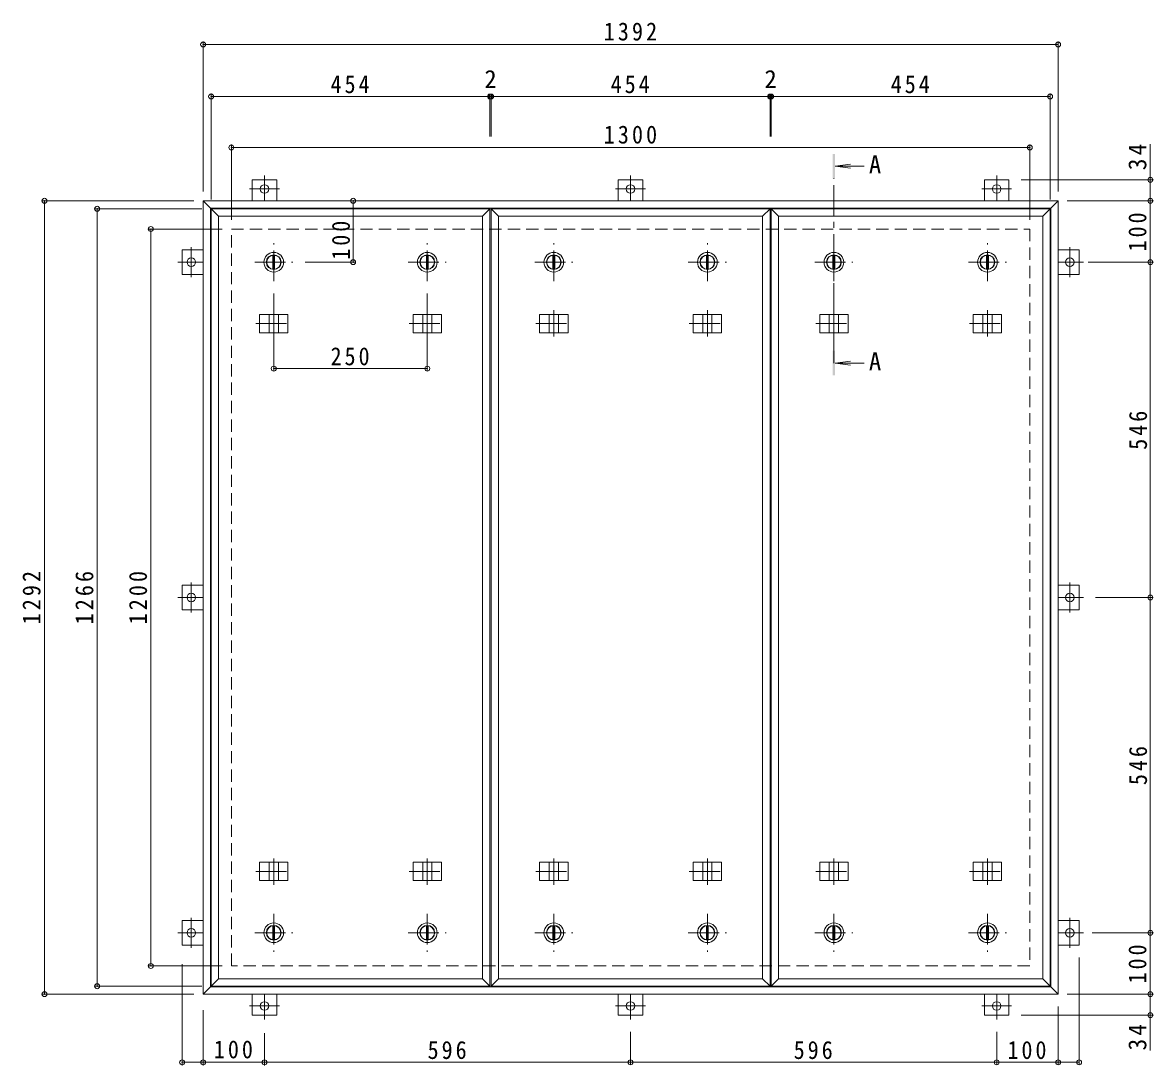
# Model space of a CAD drawing. Units: millimetres at full size, sheet at 1:10. Extents: x -2570 to 2317, y -1961 to 1441.
# Drawn here: x -2094 to -253, y -257 to 1441 of the extents above; entities that cross this region are included whole.
import ezdxf
from ezdxf.enums import TextEntityAlignment as Align

# ---------------------------------------------------------------- set-up
doc = ezdxf.new("R2010")
doc.units = ezdxf.units.MM
doc.header["$LTSCALE"] = 10
doc.header["$PDMODE"] = 32
doc.header["$PDSIZE"] = 8
doc.linetypes.add('CHAIN1', pattern=[8, 5, -1, 1, -1])
doc.linetypes.add('DASHED2', pattern=[3, 2, -1])
for name, color, linetype, lineweight in [('0-1_躯体', 2, 'DASHED2', 9), ('0-2_仕上', 3, 'Continuous', 9), ('0-3_建具', 4, 'Continuous', 9), ('0-5_寸法', 4, 'Continuous', 9), ('0-C', 2, 'Continuous', 9), ('0-E', 3, 'Continuous', 9), ('0-F', 7, 'Continuous', 9)]:
    doc.layers.add(name, color=color, linetype=linetype, lineweight=lineweight)
doc.styles.add('ＭＳ ゴシック', font='')
doc.styles.get('ＭＳ ゴシック').set_extended_font_data('MS Gothic')

msp = doc.modelspace()

# ---------------------------------------------------------------- linework, layer by layer
at = {"layer": '0-1_躯体'}
for p, q in [((-1753.8, 1105.22), (-453.8, 1105.22)), ((-1753.8, -94.78), (-1753.8, 1105.22)), ((-453.8, 1105.22), (-453.8, -94.78)), ((-453.8, -94.78), (-1753.8, -94.78))]:
    msp.add_line(p, q, dxfattribs=at)
at = {"layer": '0-2_仕上'}
for p, q in [((-1786.8, 1138.22), (-1774.8, 1126.22)), ((-1786.8, 1138.22), (-1332.8, 1138.22)), ((-1786.8, -127.78), (-1786.8, 1138.22)), ((-1344.8, 1126.22), (-1774.8, 1126.22)), ((-1774.8, 1126.22), (-1774.8, -115.78)), ((-1344.8, 1126.22), (-1332.8, 1138.22)), ((-1344.8, -115.78), (-1344.8, 1126.22)), ((-1332.8, 1138.22), (-1332.8, -127.78)), ((-1330.8, 1138.22), (-1318.8, 1126.22)), ((-1330.8, 1138.22), (-876.8, 1138.22)), ((-1330.8, -127.78), (-1330.8, 1138.22)), ((-888.8, 1126.22), (-1318.8, 1126.22)), ((-1318.8, 1126.22), (-1318.8, -115.78)), ((-888.8, 1126.22), (-876.8, 1138.22)), ((-888.8, -115.78), (-888.8, 1126.22)), ((-876.8, 1138.22), (-876.8, -127.78)), ((-874.8, 1138.22), (-862.8, 1126.22)), ((-874.8, 1138.22), (-420.8, 1138.22)), ((-874.8, -127.78), (-874.8, 1138.22)), ((-432.8, 1126.22), (-862.8, 1126.22)), ((-862.8, 1126.22), (-862.8, -115.78)), ((-432.8, 1126.22), (-420.8, 1138.22)), ((-432.8, -115.78), (-432.8, 1126.22)), ((-420.8, 1138.22), (-420.8, -127.78)), ((-1774.8, -115.78), (-1786.8, -127.78)), ((-1332.8, -127.78), (-1786.8, -127.78)), ((-1318.8, -115.78), (-1330.8, -127.78)), ((-876.8, -127.78), (-1330.8, -127.78)), ((-862.8, -115.78), (-874.8, -127.78)), ((-420.8, -127.78), (-874.8, -127.78))]:
    msp.add_line(p, q, dxfattribs=at)
for points in [[(-1774.8, -115.78), (-1344.8, -115.78), (-1332.8, -127.78)], [(-1318.8, -115.78), (-888.8, -115.78), (-876.8, -127.78)], [(-862.8, -115.78), (-432.8, -115.78), (-420.8, -127.78)]]:
    msp.add_lwpolyline(points, dxfattribs=at)
at = {"layer": '0-3_建具', "color": 2}
for p, q in [((-1799.8, 1151.22), (-1787.8, 1139.22)), ((-1799.8, 1151.22), (-407.8, 1151.22)), ((-1799.8, -140.78), (-1799.8, 1151.22)), ((-419.8, 1139.22), (-407.8, 1151.22)), ((-407.8, 1151.22), (-407.8, -140.78)), ((-1787.8, 1139.22), (-419.8, 1139.22)), ((-1787.8, -128.78), (-1787.8, 1139.22)), ((-419.8, -128.78), (-419.8, 1139.22)), ((-1787.8, -128.78), (-1799.8, -140.78)), ((-419.8, -128.78), (-1787.8, -128.78)), ((-419.8, -128.78), (-407.8, -140.78)), ((-407.8, -140.78), (-1799.8, -140.78))]:
    msp.add_line(p, q, dxfattribs=at)
at = {"layer": '0-3_建具'}
for p, q in [((-1707.89, 966.22), (-1707.89, 936.22)), ((-1707.89, 966.22), (-1661.71, 966.22)), ((-1692.3, 966.22), (-1692.3, 936.22)), ((-1677.3, 966.22), (-1677.3, 936.22)), ((-1661.71, 966.22), (-1661.71, 936.22)), ((-1457.89, 966.22), (-1457.89, 936.22)), ((-1457.89, 966.22), (-1411.71, 966.22)), ((-1442.3, 966.22), (-1442.3, 936.22)), ((-1427.3, 966.22), (-1427.3, 936.22)), ((-1411.71, 966.22), (-1411.71, 936.22)), ((-1251.89, 966.22), (-1251.89, 936.22)), ((-1251.89, 966.22), (-1205.71, 966.22)), ((-1236.3, 966.22), (-1236.3, 936.22)), ((-1221.3, 966.22), (-1221.3, 936.22)), ((-1205.71, 966.22), (-1205.71, 936.22)), ((-1001.89, 966.22), (-1001.89, 936.22)), ((-1001.89, 966.22), (-955.71, 966.22)), ((-986.3, 966.22), (-986.3, 936.22)), ((-971.3, 966.22), (-971.3, 936.22)), ((-955.71, 966.22), (-955.71, 936.22)), ((-795.89, 966.22), (-795.89, 936.22)), ((-795.89, 966.22), (-749.71, 966.22)), ((-780.3, 966.22), (-780.3, 936.22)), ((-765.3, 966.22), (-765.3, 936.22)), ((-749.71, 966.22), (-749.71, 936.22)), ((-545.89, 966.22), (-545.89, 936.22)), ((-545.89, 966.22), (-499.71, 966.22)), ((-530.3, 966.22), (-530.3, 936.22)), ((-515.3, 966.22), (-515.3, 936.22)), ((-499.71, 966.22), (-499.71, 936.22)), ((-1707.89, 936.22), (-1661.71, 936.22)), ((-1457.89, 936.22), (-1411.71, 936.22)), ((-1251.89, 936.22), (-1205.71, 936.22)), ((-1001.89, 936.22), (-955.71, 936.22)), ((-795.89, 936.22), (-749.71, 936.22)), ((-545.89, 936.22), (-499.71, 936.22)), ((-1707.89, 44.22), (-1707.89, 74.22)), ((-1707.89, 74.22), (-1661.71, 74.22)), ((-1692.3, 44.22), (-1692.3, 74.22)), ((-1677.3, 44.22), (-1677.3, 74.22)), ((-1661.71, 44.22), (-1661.71, 74.22)), ((-1457.89, 44.22), (-1457.89, 74.22)), ((-1457.89, 74.22), (-1411.71, 74.22)), ((-1442.3, 44.22), (-1442.3, 74.22)), ((-1427.3, 44.22), (-1427.3, 74.22)), ((-1411.71, 44.22), (-1411.71, 74.22)), ((-1251.89, 44.22), (-1251.89, 74.22)), ((-1251.89, 74.22), (-1205.71, 74.22)), ((-1236.3, 44.22), (-1236.3, 74.22)), ((-1221.3, 44.22), (-1221.3, 74.22)), ((-1205.71, 44.22), (-1205.71, 74.22)), ((-1001.89, 44.22), (-1001.89, 74.22)), ((-1001.89, 74.22), (-955.71, 74.22)), ((-986.3, 44.22), (-986.3, 74.22)), ((-971.3, 44.22), (-971.3, 74.22)), ((-955.71, 44.22), (-955.71, 74.22)), ((-795.89, 44.22), (-795.89, 74.22)), ((-795.89, 74.22), (-749.71, 74.22)), ((-780.3, 44.22), (-780.3, 74.22)), ((-765.3, 44.22), (-765.3, 74.22)), ((-749.71, 44.22), (-749.71, 74.22)), ((-545.89, 44.22), (-545.89, 74.22)), ((-545.89, 74.22), (-499.71, 74.22)), ((-530.3, 44.22), (-530.3, 74.22)), ((-515.3, 44.22), (-515.3, 74.22)), ((-499.71, 44.22), (-499.71, 74.22)), ((-1707.89, 44.22), (-1661.71, 44.22)), ((-1457.89, 44.22), (-1411.71, 44.22)), ((-1251.89, 44.22), (-1205.71, 44.22)), ((-1001.89, 44.22), (-955.71, 44.22)), ((-795.89, 44.22), (-749.71, 44.22)), ((-545.89, 44.22), (-499.71, 44.22))]:
    msp.add_line(p, q, dxfattribs=at)
at = {"layer": '0-3_建具', "linetype": 'CHAIN1'}
for p, q in [((-1684.8, 973.34), (-1684.8, 930.1)), ((-1434.8, 973.34), (-1434.8, 930.1)), ((-1228.8, 973.34), (-1228.8, 930.1)), ((-978.8, 973.34), (-978.8, 930.1)), ((-772.8, 973.34), (-772.8, 930.1)), ((-522.8, 973.34), (-522.8, 930.1)), ((-1714.21, 951.22), (-1655.39, 951.22)), ((-1464.21, 951.22), (-1405.39, 951.22)), ((-1258.21, 951.22), (-1199.39, 951.22)), ((-1008.21, 951.22), (-949.39, 951.22)), ((-802.21, 951.22), (-743.39, 951.22)), ((-552.21, 951.22), (-493.39, 951.22)), ((-1684.8, 37.1), (-1684.8, 80.34)), ((-1434.8, 37.1), (-1434.8, 80.34)), ((-1228.8, 37.1), (-1228.8, 80.34)), ((-978.8, 37.1), (-978.8, 80.34)), ((-772.8, 37.1), (-772.8, 80.34)), ((-522.8, 37.1), (-522.8, 80.34)), ((-1714.21, 59.22), (-1655.39, 59.22)), ((-1464.21, 59.22), (-1405.39, 59.22)), ((-1258.21, 59.22), (-1199.39, 59.22)), ((-1008.21, 59.22), (-949.39, 59.22)), ((-802.21, 59.22), (-743.39, 59.22)), ((-552.21, 59.22), (-493.39, 59.22))]:
    msp.add_line(p, q, dxfattribs=at)
at = {"layer": '0-5_寸法'}
for p, q in [((-770.8, 1207.44), (-746.02, 1210.7)), ((-770.8, 1207.44), (-746.02, 1204.18)), ((-770.8, 1207.44), (-723.34, 1207.44)), ((-770.8, 886.91), (-746.02, 890.18)), ((-770.8, 886.91), (-746.02, 883.65)), ((-770.8, 886.91), (-723.34, 886.91))]:
    msp.add_line(p, q, dxfattribs=at)
at = {"layer": '0-5_寸法', "linetype": 'CHAIN1'}
msp.add_line((-772.8, 886.91), (-772.8, 1187.44), dxfattribs=at)
at = {"layer": '0-5_寸法'}
for points in [[(-770.8, 1227.44), (-774.8, 1227.44), (-770.8, 1187.44), (-774.8, 1187.44)], [(-770.8, 866.91), (-774.8, 866.91), (-770.8, 906.91), (-774.8, 906.91)]]:
    msp.add_solid(points, dxfattribs=at)
at = {"layer": '0-C', "linetype": 'CHAIN1'}
for p, q in [((-1684.8, 1020.22), (-1684.8, 1082.22)), ((-1434.8, 1020.22), (-1434.8, 1082.22)), ((-1228.8, 1020.22), (-1228.8, 1082.22)), ((-978.8, 1020.22), (-978.8, 1082.22)), ((-772.8, 1020.22), (-772.8, 1082.22)), ((-522.8, 1020.22), (-522.8, 1082.22)), ((-1715.8, 1051.22), (-1653.8, 1051.22)), ((-1465.8, 1051.22), (-1403.8, 1051.22)), ((-1259.8, 1051.22), (-1197.8, 1051.22)), ((-1009.8, 1051.22), (-947.8, 1051.22)), ((-803.8, 1051.22), (-741.8, 1051.22)), ((-553.8, 1051.22), (-491.8, 1051.22)), ((-1684.8, -9.78), (-1684.8, -71.78)), ((-1434.8, -9.78), (-1434.8, -71.78)), ((-1228.8, -9.78), (-1228.8, -71.78)), ((-978.8, -9.78), (-978.8, -71.78)), ((-772.8, -9.78), (-772.8, -71.78)), ((-522.8, -9.78), (-522.8, -71.78)), ((-1715.8, -40.78), (-1653.8, -40.78)), ((-1465.8, -40.78), (-1403.8, -40.78)), ((-1259.8, -40.78), (-1197.8, -40.78)), ((-1009.8, -40.78), (-947.8, -40.78)), ((-803.8, -40.78), (-741.8, -40.78)), ((-553.8, -40.78), (-491.8, -40.78))]:
    msp.add_line(p, q, dxfattribs=at)
at = {"layer": '0-C'}
for p, q in [((-1686.3, 1062.62), (-1686.3, 1039.82)), ((-1683.3, 1062.62), (-1683.3, 1039.82)), ((-1436.3, 1062.62), (-1436.3, 1039.82)), ((-1433.3, 1062.62), (-1433.3, 1039.82)), ((-1230.3, 1062.62), (-1230.3, 1039.82)), ((-1227.3, 1062.62), (-1227.3, 1039.82)), ((-980.3, 1062.62), (-980.3, 1039.82)), ((-977.3, 1062.62), (-977.3, 1039.82)), ((-774.3, 1062.62), (-774.3, 1039.82)), ((-771.3, 1062.62), (-771.3, 1039.82)), ((-524.3, 1062.62), (-524.3, 1039.82)), ((-521.3, 1062.62), (-521.3, 1039.82)), ((-1686.3, -52.18), (-1686.3, -29.38)), ((-1683.3, -52.18), (-1683.3, -29.38)), ((-1436.3, -52.18), (-1436.3, -29.38)), ((-1433.3, -52.18), (-1433.3, -29.38)), ((-1230.3, -52.18), (-1230.3, -29.38)), ((-1227.3, -52.18), (-1227.3, -29.38)), ((-980.3, -52.18), (-980.3, -29.38)), ((-977.3, -52.18), (-977.3, -29.38)), ((-774.3, -52.18), (-774.3, -29.38)), ((-771.3, -52.18), (-771.3, -29.38)), ((-524.3, -52.18), (-524.3, -29.38)), ((-521.3, -52.18), (-521.3, -29.38))]:
    msp.add_line(p, q, dxfattribs=at)
for centre, radius in [((-1684.8, 1051.22), 16), ((-1684.8, 1051.22), 12), ((-1684.8, 1051.22), 11.5), ((-1434.8, 1051.22), 16), ((-1434.8, 1051.22), 12), ((-1434.8, 1051.22), 11.5), ((-1228.8, 1051.22), 16), ((-1228.8, 1051.22), 12), ((-1228.8, 1051.22), 11.5), ((-978.8, 1051.22), 16), ((-978.8, 1051.22), 12), ((-978.8, 1051.22), 11.5), ((-772.8, 1051.22), 16), ((-772.8, 1051.22), 12), ((-772.8, 1051.22), 11.5), ((-522.8, 1051.22), 16), ((-522.8, 1051.22), 12), ((-522.8, 1051.22), 11.5), ((-1684.8, -40.78), 16), ((-1684.8, -40.78), 12), ((-1684.8, -40.78), 11.5), ((-1434.8, -40.78), 16), ((-1434.8, -40.78), 12), ((-1434.8, -40.78), 11.5), ((-1228.8, -40.78), 16), ((-1228.8, -40.78), 12), ((-1228.8, -40.78), 11.5), ((-978.8, -40.78), 16), ((-978.8, -40.78), 12), ((-978.8, -40.78), 11.5), ((-772.8, -40.78), 16), ((-772.8, -40.78), 12), ((-772.8, -40.78), 11.5), ((-522.8, -40.78), 16), ((-522.8, -40.78), 12), ((-522.8, -40.78), 11.5)]:
    msp.add_circle(centre, radius, dxfattribs=at)
at = {"layer": '0-E'}
for p, q in [((-1719.8, 1185.42), (-1679.8, 1185.42)), ((-1719.8, 1185.42), (-1719.8, 1151.22)), ((-1679.8, 1185.42), (-1679.8, 1151.22)), ((-1123.8, 1185.42), (-1083.8, 1185.42)), ((-1123.8, 1185.42), (-1123.8, 1151.22)), ((-1083.8, 1185.42), (-1083.8, 1151.22)), ((-527.8, 1185.42), (-487.8, 1185.42)), ((-527.8, 1185.42), (-527.8, 1151.22)), ((-487.8, 1185.42), (-487.8, 1151.22)), ((-1834, 1031.22), (-1834, 1071.22)), ((-1834, 1071.22), (-1799.8, 1071.22)), ((-373.6, 1071.22), (-407.8, 1071.22)), ((-373.6, 1071.22), (-373.6, 1031.22)), ((-1834, 1031.22), (-1799.8, 1031.22)), ((-373.6, 1031.22), (-407.8, 1031.22)), ((-1834, 485.22), (-1834, 525.22)), ((-1834, 525.22), (-1799.8, 525.22)), ((-373.6, 525.22), (-407.8, 525.22)), ((-373.6, 525.22), (-373.6, 485.22)), ((-1834, 485.22), (-1799.8, 485.22)), ((-373.6, 485.22), (-407.8, 485.22)), ((-1834, -60.78), (-1834, -20.78)), ((-1834, -20.78), (-1799.8, -20.78)), ((-373.6, -20.78), (-407.8, -20.78)), ((-373.6, -20.78), (-373.6, -60.78)), ((-1834, -60.78), (-1799.8, -60.78)), ((-373.6, -60.78), (-407.8, -60.78)), ((-1719.8, -174.98), (-1719.8, -140.78)), ((-1679.8, -174.98), (-1679.8, -140.78)), ((-1123.8, -174.98), (-1123.8, -140.78)), ((-1083.8, -174.98), (-1083.8, -140.78)), ((-527.8, -174.98), (-527.8, -140.78)), ((-487.8, -174.98), (-487.8, -140.78)), ((-1679.8, -174.98), (-1719.8, -174.98)), ((-1083.8, -174.98), (-1123.8, -174.98)), ((-487.8, -174.98), (-527.8, -174.98))]:
    msp.add_line(p, q, dxfattribs=at)
at = {"layer": '0-E', "linetype": 'CHAIN1'}
for p, q in [((-1699.8, 1192.39), (-1699.8, 1151.22)), ((-1103.8, 1192.39), (-1103.8, 1151.22)), ((-507.8, 1192.39), (-507.8, 1151.22)), ((-1675.43, 1170.42), (-1724.18, 1170.42)), ((-1079.43, 1170.42), (-1128.18, 1170.42)), ((-483.43, 1170.42), (-532.18, 1170.42)), ((-1819, 1075.6), (-1819, 1026.84)), ((-388.6, 1026.84), (-388.6, 1075.6)), ((-1840.98, 1051.22), (-1799.8, 1051.22)), ((-366.63, 1051.22), (-407.8, 1051.22)), ((-1819, 529.6), (-1819, 480.84)), ((-388.6, 480.84), (-388.6, 529.6)), ((-1840.98, 505.22), (-1799.8, 505.22)), ((-366.63, 505.22), (-407.8, 505.22)), ((-1819, -16.4), (-1819, -65.16)), ((-388.6, -65.16), (-388.6, -16.4)), ((-1840.98, -40.78), (-1799.8, -40.78)), ((-366.63, -40.78), (-407.8, -40.78)), ((-1699.8, -181.95), (-1699.8, -140.78)), ((-1103.8, -181.95), (-1103.8, -140.78)), ((-507.8, -181.95), (-507.8, -140.78)), ((-1724.18, -159.98), (-1675.43, -159.98)), ((-1128.18, -159.98), (-1079.43, -159.98)), ((-532.18, -159.98), (-483.43, -159.98))]:
    msp.add_line(p, q, dxfattribs=at)
at = {"layer": '0-E'}
for centre in [(-1699.8, 1170.42), (-1103.8, 1170.42), (-507.8, 1170.42), (-1819, 1051.22), (-388.6, 1051.22), (-1819, 505.22), (-388.6, 505.22), (-1819, -40.78), (-388.6, -40.78), (-1699.8, -159.98), (-1103.8, -159.98), (-507.8, -159.98)]:
    msp.add_circle(centre, 7, dxfattribs=at)
at = {"layer": '0-F'}
for p, q in [((-1799.8, 1166.22), (-1799.8, 1410.87)), ((-1799.8, 1405.87), (-407.8, 1405.87)), ((-407.8, 1166.22), (-407.8, 1410.87)), ((-1786.8, 1153.22), (-1786.8, 1326.07)), ((-420.8, 1153.22), (-420.8, 1326.07)), ((-1786.8, 1321.07), (-1332.8, 1321.07)), ((-1332.8, 1324.07), (-1332.8, 1255.67)), ((-1332.8, 1321.07), (-1330.8, 1321.07)), ((-1330.8, 1324.07), (-1330.8, 1255.67)), ((-1330.8, 1321.07), (-876.8, 1321.07)), ((-876.8, 1324.07), (-876.8, 1255.67)), ((-876.8, 1321.07), (-874.8, 1321.07)), ((-874.8, 1324.07), (-874.8, 1255.67)), ((-874.8, 1321.07), (-420.8, 1321.07)), ((-1753.8, 1120.22), (-1753.8, 1243.02)), ((-1753.8, 1238.02), (-453.8, 1238.02)), ((-453.8, 1120.22), (-453.8, 1243.02)), ((-257.65, 1185.42), (-257.65, 1243.5)), ((-252.65, 1185.42), (-467.8, 1185.42)), ((-257.65, 1151.22), (-257.65, 1185.42)), ((-1814.8, 1151.22), (-2063.16, 1151.22)), ((-2058.16, -140.78), (-2058.16, 1151.22)), ((-1555.42, 1151.22), (-1555.42, 1051.22)), ((-392.8, 1151.22), (-252.65, 1151.22)), ((-257.65, 1051.22), (-257.65, 1151.22)), ((-1801.8, 1138.22), (-1977.12, 1138.22)), ((-1972.12, -127.78), (-1972.12, 1138.22)), ((-1768.8, 1105.22), (-1889.75, 1105.22)), ((-1884.75, -94.78), (-1884.75, 1105.22)), ((-1552.42, 1051.22), (-1633.8, 1051.22)), ((-358.88, 1051.22), (-252.65, 1051.22)), ((-257.65, 1051.22), (-257.65, 505.22)), ((-1684.8, 874.92), (-1684.8, 1000.22)), ((-1434.8, 874.92), (-1434.8, 1000.22)), ((-1684.8, 877.92), (-1434.8, 877.92)), ((-254.65, 505.22), (-346.63, 505.22)), ((-257.65, 505.22), (-257.65, -40.78)), ((-352.29, -40.78), (-252.65, -40.78)), ((-257.65, -140.78), (-257.65, -40.78)), ((-1834, -256.71), (-1834, -91.99)), ((-373.6, -254.71), (-373.6, -80.78)), ((-1768.8, -94.78), (-1889.75, -94.78)), ((-1801.8, -127.78), (-1977.12, -127.78)), ((-1814.8, -140.78), (-2063.16, -140.78)), ((-392.8, -140.78), (-252.65, -140.78)), ((-257.65, -140.78), (-257.65, -174.98)), ((-407.8, -254.71), (-407.8, -160.78)), ((-1799.8, -166.99), (-1799.8, -256.71)), ((-252.65, -174.98), (-467.8, -174.98)), ((-257.65, -174.98), (-257.65, -232.45)), ((-1103.8, -254.71), (-1103.8, -201.95)), ((-507.8, -254.71), (-507.8, -201.95)), ((-1699.8, -204.29), (-1699.8, -256.71)), ((-1834, -251.71), (-1799.8, -251.71)), ((-1799.8, -251.71), (-1699.8, -251.71)), ((-1699.8, -251.71), (-1103.8, -251.71)), ((-1103.8, -251.71), (-507.8, -251.71)), ((-507.8, -251.71), (-407.8, -251.71)), ((-407.8, -251.71), (-373.6, -251.71))]:
    msp.add_line(p, q, dxfattribs=at)
for p in [(-1799.8, 1405.87), (-407.8, 1405.87), (-1786.8, 1321.07), (-1332.8, 1321.07), (-1330.8, 1321.07), (-876.8, 1321.07), (-874.8, 1321.07), (-420.8, 1321.07), (-1753.8, 1238.02), (-453.8, 1238.02), (-257.65, 1185.42), (-2058.16, 1151.22), (-1972.12, 1138.22), (-1555.42, 1151.22), (-257.65, 1151.22), (-1884.75, 1105.22), (-1555.42, 1051.22), (-257.65, 1051.22), (-1684.8, 877.92), (-1434.8, 877.92), (-257.65, 505.22), (-257.65, -40.78), (-1884.75, -94.78), (-1972.12, -127.78), (-2058.16, -140.78), (-257.65, -140.78), (-257.65, -174.98), (-1834, -251.71), (-1799.8, -251.71), (-1699.8, -251.71), (-1103.8, -251.71), (-507.8, -251.71), (-407.8, -251.71), (-373.6, -251.71)]:
    msp.add_point(p, dxfattribs=at)

# ---------------------------------------------------------------- texts
at = {"layer": '0-5_寸法', "color": 2, "style": 'ＭＳ ゴシック'}
for p in [(-715.77, 1187.04), (-715.77, 866.52)]:
    msp.add_text('A', height=29.33, dxfattribs=at).set_placement(p, align=Align.BOTTOM_LEFT)
at = {"layer": '0-F', "color": 2, "style": 'ＭＳ ゴシック'}
for p in [(-1341.8, 1326.07), (-885.8, 1326.07)]:
    msp.add_text('2', height=29.33, dxfattribs=at).set_placement(p, align=Align.BOTTOM_LEFT)
at = {"layer": '0-F', "color": 2, "char_height": 29.33, "attachment_point": 7, "style": 'ＭＳ ゴシック'}
for s, insert in [('\\T1.28;\\W0.9;1392', (-1147.55, 1411.87)), ('\\T1.27;\\W0.9;454', (-1592.3, 1326.07)), ('\\T1.27;\\W0.9;454', (-1136.3, 1326.07)), ('\\T1.27;\\W0.9;454', (-680.3, 1326.07)), ('\\T1.28;\\W0.9;1300', (-1147.55, 1244.02)), ('\\T1.27;\\W0.9;250', (-1592.3, 882.92)), ('\\T1.27;\\W0.9;100', (-1782.3, -245.71)), ('\\T1.27;\\W0.9;596', (-1434.3, -246.71)), ('\\T1.27;\\W0.9;596', (-838.3, -246.71)), ('\\T1.27;\\W0.9;100', (-490.3, -246.71))]:
    msp.add_mtext(s, dxfattribs=dict(at, insert=insert))
at = {"layer": '0-F', "color": 2, "char_height": 29.33, "attachment_point": 7, "rotation": 90, "style": 'ＭＳ ゴシック'}
for s, insert in [('\\T1.27;\\W0.95;34', (-263.65, 1201)), ('\\T1.27;\\W0.9;100', (-263.65, 1068.72)), ('\\T1.27;\\W0.9;100', (-1560.42, 1055.23)), ('\\T1.27;\\W0.9;546', (-262.65, 745.72)), ('\\T1.28;\\W0.9;1292', (-2064.16, 461.47)), ('\\T1.28;\\W0.9;1266', (-1978.12, 461.47)), ('\\T1.28;\\W0.9;1200', (-1890.75, 461.47)), ('\\T1.27;\\W0.9;546', (-262.65, 199.72)), ('\\T1.27;\\W0.9;100', (-263.65, -123.28)), ('\\T1.27;\\W0.95;34', (-263.65, -232.45))]:
    msp.add_mtext(s, dxfattribs=dict(at, insert=insert))

doc.saveas('drawing.dxf')
